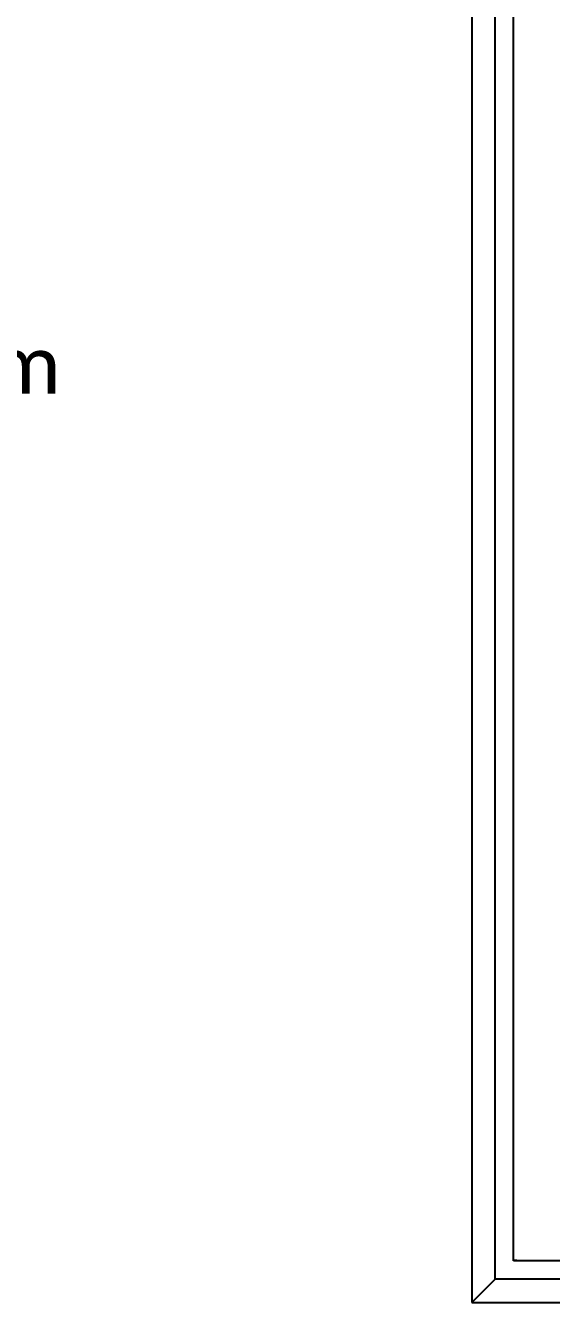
# Model space of a CAD drawing. Extents: x 7666 to 51033, y -178 to 56926.
# Drawn here: x 17138 to 22253, y 1778 to 14191 of the extents above; entities that cross this region are included whole.
import ezdxf

# ---------------------------------------------------------------- set-up
doc = ezdxf.new("R2010")
doc.units = 0
doc.header["$LTSCALE"] = 2400
doc.header["$MEASUREMENT"] = 0
doc.layers.add('A-Roof', color=7, linetype='CONTINUOUS')
doc.styles.add('ROMANT', font='ROMANS')

msp = doc.modelspace()

# ---------------------------------------------------------------- linework, layer by layer
at = {"layer": 'A-Roof'}
for p, q in [((21479, 46507), (21479, 1778)), ((21707, 2006), (21707, 46507)), ((21885, 2184), (21885, 46494)), ((50383, 2184), (21885, 2184)), ((21917, 2186), (21887, 2186)), ((21707, 2006), (21479, 1778)), ((50561, 2006), (21707, 2006)), ((21479, 1778), (50789, 1778))]:
    msp.add_line(p, q, dxfattribs=at)

# ---------------------------------------------------------------- texts
at = {"layer": 'A-Roof', "insert": (10279, 11169), "char_height": 555, "width": 7990.29, "attachment_point": 1, "style": 'ROMANT'}
msp.add_mtext('{\\fCalibri|b0|i0|c0|p34;Fixed Ladder System}', dxfattribs=at)

doc.saveas('drawing.dxf')
